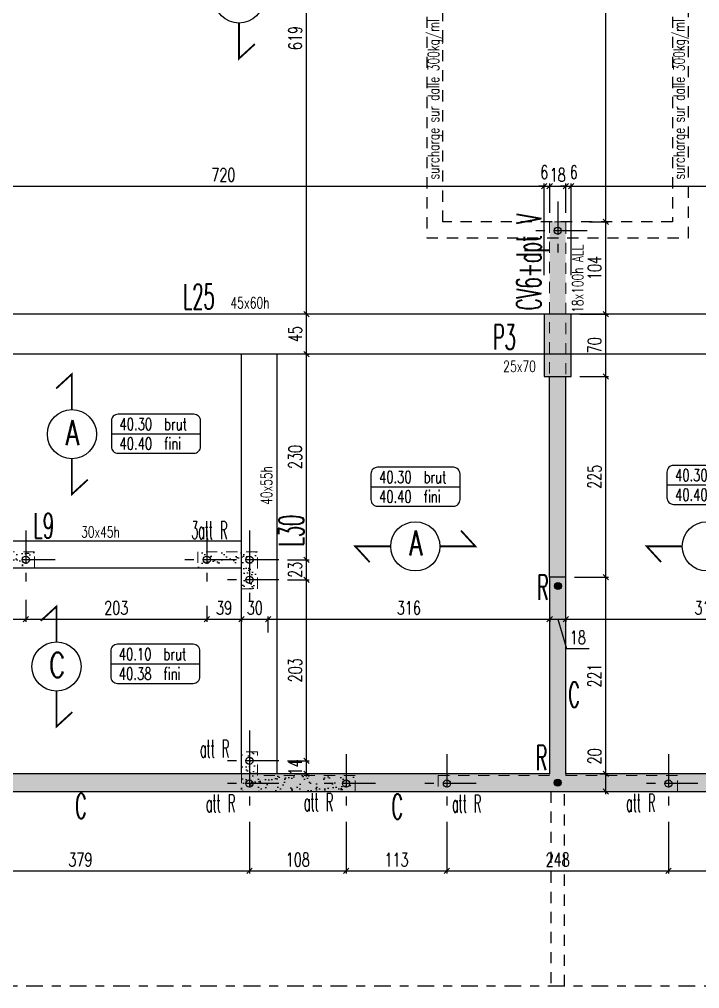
# Model space of a CAD drawing. Extents: x 308 to 437, y -199 to -146.
# Drawn here: x 383.48 to 391.11, y -184.3 to -173.43 of the extents above; entities that cross this region are included whole.
import ezdxf
from ezdxf.enums import TextEntityAlignment as Align

# ---------------------------------------------------------------- set-up
doc = ezdxf.new("R2010")
doc.units = 0
doc.header["$LTSCALE"] = 0.5
doc.header["$MEASUREMENT"] = 0
for name, pattern in [('AXES2', [1.125, 0.75, -0.125, 0.125, -0.125]), ('CACHE', [0.375, 0.25, -0.125]), ('DISCONTINU2', [0.375, 0.25, -0.125])]:
    doc.linetypes.add(name, pattern=pattern)
doc.layers.get('DEFPOINTS').update_dxf_attribs({"linetype": 'CONTINUOUS'})
for name, color, linetype in [('1_AJSA_vue2', 13, 'CONTINUOUS'), ('AXES', 6, 'AXES2'), ('COTATION', 7, 'CONTINUOUS'), ('HABILLAGE', 7, 'CONTINUOUS'), ('MURS', 3, 'CONTINUOUS'), ('PLANCHER', 7, 'CONTINUOUS'), ('POCHAGE', 254, 'CONTINUOUS'), ('POTEAUX', 1, 'CONTINUOUS'), ('POUTRES', 2, 'CONTINUOUS'), ('RAID', 1, 'CONTINUOUS'), ('RDC', 7, 'DISCONTINU2'), ('REPERAGE', 4, 'CONTINUOUS'), ('REPERE-CHAI', 4, 'CONTINUOUS'), ('REPERE-POT', 4, 'CONTINUOUS'), ('REPERE-POUT', 4, 'CONTINUOUS'), ('REPERE-RAID', 4, 'CONTINUOUS'), ('TPFI cloisonsSAAD', 4, 'CONTINUOUS')]:
    doc.layers.add(name, color=color, linetype=linetype)
doc.styles.add('ROMANS8', font='romans.shx', dxfattribs={"width": 0.7})
doc.styles.get("Standard").update_dxf_attribs({"font": 'txt.shx'})
doc.dimstyles.new('COT50 cm', dxfattribs={"dimtxt": 0.15, "dimasz": 0.06, "dimexe": 0.03, "dimexo": 0.1, "dimgap": 0.05, "dimtad": 1, "dimdec": 0, "dimlfac": 100, "dimzin": 0, "dimdsep": 46, "dimtxsty": 'ROMANS8', "dimblk1": 'OBLIQUE', "dimblk2": 'OBLIQUE', "dimsah": 1, "dimcen": 0.03, "dimdle": 0.03, "dimclrt": 1, "dimadec": 0, "dimazin": 0, "dimtfac": 1, "dimtdec": 0, "dimtmove": 0, "dimatfit": 3, "dimfxl": 0, "dimtolj": 1, "dimtzin": 0, "dimlwd": -1, "dimlwe": -1, "dimarcsym": 0})
pattern_1 = [(37.5, (-513.79323, 160.44126), (-0.004409535, 0.134877664), [0, -0.1064, 0, -0.119, 0, -0.11375]), (7.5, (-513.79323, 160.44126), (0.12388437, 0.197550225), [0, -0.0574, 0, -0.0959, 0, -0.03675]), (327.5, (-513.87933, 160.44126), (0.21798993, 0.000396134), [0, -0.035, 0, -0.126, 0, -0.1645]), (317.5, (-513.87933, 160.44126), (0.21042886, 0.06143729), [0, -0.0175, 0, -0.0826, 0, -0.0945])]

# ---------------------------------------------------------------- blocks, each defined once
blk = doc.blocks.new('139')
at = {"layer": 'HABILLAGE', "color": 7}
blk.add_line((-0.665, 0), (0.665, 0), dxfattribs=at)
at = {"layer": 'HABILLAGE'}
blk.add_lwpolyline([(-0.565, -0.291), (0.565, -0.291, 0.414214), (0.665, -0.191), (0.665, 0.191, 0.414214), (0.565, 0.291), (-0.565, 0.291, 0.414214), (-0.665, 0.191), (-0.665, -0.191, 0.414214)], format="xyb", close=True, dxfattribs=at)
at = {"layer": 'HABILLAGE', "color": 1, "width": 0.7}
for s, p in [('brut', (0.121, 0.054)), ('fini', (0.121, -0.237))]:
    blk.add_text(s, height=0.18, dxfattribs=at).set_placement(p)
for tag, p in [('NIVBRUT', (-0.543, 0.054)), ('NIVFINI', (-0.543, -0.237))]:
    blk.add_attdef(tag, p, '', height=0.18, dxfattribs=at)
blk = doc.blocks.new('_Oblique')
at = {"layer": 'COTATION', "color": 0, "lineweight": -2}
blk.add_line((-0.5, -0.5), (0.5, 0.5), dxfattribs=at)
blk = doc.blocks.new('*D1139')
at = {"layer": 'COTATION', "color": 0, "transparency": 16777216}
for p, q in [((386.492, -181.741), (386.732, -181.741)), ((386.702, -181.916), (386.702, -181.711)), ((386.567, -181.886), (386.732, -181.886))]:
    blk.add_line(p, q, dxfattribs=at)
at = {"layer": 'DEFPOINTS', "color": 0, "transparency": 16777216}
for p in [(386.392, -181.741), (386.702, -181.741), (386.467, -181.886)]:
    blk.add_point(p, dxfattribs=at)
at = {"layer": 'COTATION', "color": 0, "transparency": 16777216, "xscale": 0.06, "yscale": 0.06, "zscale": 0.06}
for p, rotation in [((386.702, -181.741), 90), ((386.702, -181.886), 270)]:
    blk.add_blockref('_Oblique', p, dxfattribs=dict(at, rotation=rotation))
at = {"layer": 'COTATION', "color": 1, "transparency": 16777216, "insert": (386.577, -181.814), "char_height": 0.15, "attachment_point": 5, "rotation": 90, "style": 'ROMANS8'}
blk.add_mtext('\\A1;14', dxfattribs=at)
blk = doc.blocks.new('*D1140')
at = {"layer": 'COTATION', "color": 0, "transparency": 16777216}
for p, q in [((386.492, -179.711), (386.732, -179.711)), ((386.702, -181.771), (386.702, -179.681)), ((386.492, -181.741), (386.732, -181.741))]:
    blk.add_line(p, q, dxfattribs=at)
at = {"layer": 'DEFPOINTS', "color": 0, "transparency": 16777216}
for p in [(386.392, -179.711), (386.702, -179.711), (386.392, -181.741)]:
    blk.add_point(p, dxfattribs=at)
at = {"layer": 'COTATION', "color": 0, "transparency": 16777216, "xscale": 0.06, "yscale": 0.06, "zscale": 0.06}
for p, rotation in [((386.702, -179.711), 90), ((386.702, -181.741), 270)]:
    blk.add_blockref('_Oblique', p, dxfattribs=dict(at, rotation=rotation))
at = {"layer": 'COTATION', "color": 1, "transparency": 16777216, "insert": (386.577, -180.726), "char_height": 0.15, "attachment_point": 5, "rotation": 90, "style": 'ROMANS8'}
blk.add_mtext('\\A1;203', dxfattribs=at)
blk = doc.blocks.new('*D1141')
at = {"layer": 'COTATION', "color": 0, "transparency": 16777216}
for p, q in [((386.702, -179.741), (386.702, -179.456)), ((386.492, -179.486), (386.732, -179.486)), ((386.492, -179.711), (386.732, -179.711))]:
    blk.add_line(p, q, dxfattribs=at)
at = {"layer": 'DEFPOINTS', "color": 0, "transparency": 16777216}
for p in [(386.392, -179.486), (386.702, -179.486), (386.392, -179.711)]:
    blk.add_point(p, dxfattribs=at)
at = {"layer": 'COTATION', "color": 0, "transparency": 16777216, "xscale": 0.06, "yscale": 0.06, "zscale": 0.06}
for p, rotation in [((386.702, -179.486), 90), ((386.702, -179.711), 270)]:
    blk.add_blockref('_Oblique', p, dxfattribs=dict(at, rotation=rotation))
at = {"layer": 'COTATION', "color": 1, "transparency": 16777216, "insert": (386.577, -179.599), "char_height": 0.15, "attachment_point": 5, "rotation": 90, "style": 'ROMANS8'}
blk.add_mtext('\\A1;23', dxfattribs=at)
blk = doc.blocks.new('*D1142')
at = {"layer": 'COTATION', "color": 0, "transparency": 16777216}
for p, q in [((386.702, -179.516), (386.702, -177.151)), ((386.702, -177.181), (386.732, -177.181)), ((386.492, -179.486), (386.732, -179.486))]:
    blk.add_line(p, q, dxfattribs=at)
at = {"layer": 'DEFPOINTS', "color": 0, "transparency": 16777216}
for p in [(386.67, -177.181), (386.702, -177.181), (386.392, -179.486)]:
    blk.add_point(p, dxfattribs=at)
at = {"layer": 'COTATION', "color": 0, "transparency": 16777216, "xscale": 0.06, "yscale": 0.06, "zscale": 0.06}
for p, rotation in [((386.702, -177.181), 90), ((386.702, -179.486), 270)]:
    blk.add_blockref('_Oblique', p, dxfattribs=dict(at, rotation=rotation))
at = {"layer": 'COTATION', "color": 1, "transparency": 16777216, "insert": (386.577, -178.334), "char_height": 0.15, "attachment_point": 5, "rotation": 90, "style": 'ROMANS8'}
blk.add_mtext('\\A1;230', dxfattribs=at)
blk = doc.blocks.new('*D1143')
at = {"layer": 'COTATION', "color": 0, "transparency": 16777216}
for p, q in [((387.107, -176.731), (386.672, -176.731)), ((386.702, -177.211), (386.702, -176.701)), ((386.702, -177.181), (386.732, -177.181))]:
    blk.add_line(p, q, dxfattribs=at)
at = {"layer": 'DEFPOINTS', "color": 0, "transparency": 16777216}
for p in [(386.702, -176.731), (387.207, -176.731), (386.67, -177.181)]:
    blk.add_point(p, dxfattribs=at)
at = {"layer": 'COTATION', "color": 0, "transparency": 16777216, "xscale": 0.06, "yscale": 0.06, "zscale": 0.06}
for p, rotation in [((386.702, -176.731), 90), ((386.702, -177.181), 270)]:
    blk.add_blockref('_Oblique', p, dxfattribs=dict(at, rotation=rotation))
at = {"layer": 'COTATION', "color": 1, "transparency": 16777216, "insert": (386.577, -176.956), "char_height": 0.15, "attachment_point": 5, "rotation": 90, "style": 'ROMANS8'}
blk.add_mtext('\\A1;45', dxfattribs=at)
blk = doc.blocks.new('*D1144')
at = {"layer": 'COTATION', "color": 0, "transparency": 16777216}
for p, q in [((386.896, -170.541), (386.672, -170.541)), ((386.702, -176.761), (386.702, -170.511)), ((387.107, -176.731), (386.672, -176.731))]:
    blk.add_line(p, q, dxfattribs=at)
at = {"layer": 'DEFPOINTS', "color": 0, "transparency": 16777216}
for p in [(386.702, -170.541), (386.996, -170.541), (387.207, -176.731)]:
    blk.add_point(p, dxfattribs=at)
at = {"layer": 'COTATION', "color": 0, "transparency": 16777216, "xscale": 0.06, "yscale": 0.06, "zscale": 0.06}
for p, rotation in [((386.702, -170.541), 90), ((386.702, -176.731), 270)]:
    blk.add_blockref('_Oblique', p, dxfattribs=dict(at, rotation=rotation))
at = {"layer": 'COTATION', "color": 1, "transparency": 16777216, "insert": (386.577, -173.636), "char_height": 0.15, "attachment_point": 5, "rotation": 90, "style": 'ROMANS8'}
blk.add_mtext('\\A1;619', dxfattribs=at)
blk = doc.blocks.new('*D1149')
at = {"layer": 'COTATION', "color": 0, "transparency": 16777216}
for p, q in [((390.059, -181.886), (390.059, -181.556)), ((389.997, -181.886), (390.089, -181.886)), ((390.059, -182.116), (390.059, -181.886)), ((389.997, -182.086), (390.089, -182.086))]:
    blk.add_line(p, q, dxfattribs=at)
at = {"layer": 'DEFPOINTS', "color": 0, "transparency": 16777216}
for p in [(389.897, -181.886), (390.059, -181.886), (389.897, -182.086)]:
    blk.add_point(p, dxfattribs=at)
at = {"layer": 'COTATION', "color": 0, "transparency": 16777216, "xscale": 0.06, "yscale": 0.06, "zscale": 0.06}
for p, rotation in [((390.059, -181.886), 90), ((390.059, -182.086), 270)]:
    blk.add_blockref('_Oblique', p, dxfattribs=dict(at, rotation=rotation))
at = {"layer": 'COTATION', "color": 1, "transparency": 16777216, "insert": (389.934, -181.691), "char_height": 0.15, "attachment_point": 5, "rotation": 90, "style": 'ROMANS8'}
blk.add_mtext('\\A1;20', dxfattribs=at)
blk = doc.blocks.new('*D1150')
at = {"layer": 'COTATION', "color": 0, "transparency": 16777216}
for p, q in [((390.059, -181.916), (390.059, -179.651)), ((389.71, -179.681), (390.089, -179.681)), ((389.997, -181.886), (390.089, -181.886))]:
    blk.add_line(p, q, dxfattribs=at)
at = {"layer": 'DEFPOINTS', "color": 0, "transparency": 16777216}
for p in [(389.61, -179.681), (390.059, -179.681), (389.897, -181.886)]:
    blk.add_point(p, dxfattribs=at)
at = {"layer": 'COTATION', "color": 0, "transparency": 16777216, "xscale": 0.06, "yscale": 0.06, "zscale": 0.06}
for p, rotation in [((390.059, -179.681), 90), ((390.059, -181.886), 270)]:
    blk.add_blockref('_Oblique', p, dxfattribs=dict(at, rotation=rotation))
at = {"layer": 'COTATION', "color": 1, "transparency": 16777216, "insert": (389.934, -180.784), "char_height": 0.15, "attachment_point": 5, "rotation": 90, "style": 'ROMANS8'}
blk.add_mtext('\\A1;221', dxfattribs=at)
blk = doc.blocks.new('*D1151')
at = {"layer": 'COTATION', "color": 0, "transparency": 16777216}
for p, q in [((389.77, -177.431), (390.089, -177.431)), ((390.059, -179.711), (390.059, -177.401)), ((389.71, -179.681), (390.089, -179.681))]:
    blk.add_line(p, q, dxfattribs=at)
at = {"layer": 'DEFPOINTS', "color": 0, "transparency": 16777216}
for p in [(389.67, -177.431), (390.059, -177.431), (389.61, -179.681)]:
    blk.add_point(p, dxfattribs=at)
at = {"layer": 'COTATION', "color": 0, "transparency": 16777216, "xscale": 0.06, "yscale": 0.06, "zscale": 0.06}
for p, rotation in [((390.059, -177.431), 90), ((390.059, -179.681), 270)]:
    blk.add_blockref('_Oblique', p, dxfattribs=dict(at, rotation=rotation))
at = {"layer": 'COTATION', "color": 1, "transparency": 16777216, "insert": (389.934, -178.556), "char_height": 0.15, "attachment_point": 5, "rotation": 90, "style": 'ROMANS8'}
blk.add_mtext('\\A1;225', dxfattribs=at)
blk = doc.blocks.new('*D1152')
at = {"layer": 'COTATION', "color": 0, "transparency": 16777216}
for p, q in [((389.77, -176.731), (390.089, -176.731)), ((390.059, -177.461), (390.059, -176.701)), ((389.77, -177.431), (390.089, -177.431))]:
    blk.add_line(p, q, dxfattribs=at)
at = {"layer": 'DEFPOINTS', "color": 0, "transparency": 16777216}
for p in [(389.67, -176.731), (390.059, -176.731), (389.67, -177.431)]:
    blk.add_point(p, dxfattribs=at)
at = {"layer": 'COTATION', "color": 0, "transparency": 16777216, "xscale": 0.06, "yscale": 0.06, "zscale": 0.06}
for p, rotation in [((390.059, -176.731), 90), ((390.059, -177.431), 270)]:
    blk.add_blockref('_Oblique', p, dxfattribs=dict(at, rotation=rotation))
at = {"layer": 'COTATION', "color": 1, "transparency": 16777216, "insert": (389.934, -177.081), "char_height": 0.15, "attachment_point": 5, "rotation": 90, "style": 'ROMANS8'}
blk.add_mtext('\\A1;70', dxfattribs=at)
blk = doc.blocks.new('*D1153')
at = {"layer": 'COTATION', "color": 0, "transparency": 16777216}
for p, q in [((389.877, -175.696), (390.089, -175.696)), ((390.059, -176.761), (390.059, -175.666)), ((389.77, -176.731), (390.089, -176.731))]:
    blk.add_line(p, q, dxfattribs=at)
at = {"layer": 'DEFPOINTS', "color": 0, "transparency": 16777216}
for p in [(389.777, -175.696), (390.059, -175.696), (389.67, -176.731)]:
    blk.add_point(p, dxfattribs=at)
at = {"layer": 'COTATION', "color": 0, "transparency": 16777216, "xscale": 0.06, "yscale": 0.06, "zscale": 0.06}
for p, rotation in [((390.059, -175.696), 90), ((390.059, -176.731), 270)]:
    blk.add_blockref('_Oblique', p, dxfattribs=dict(at, rotation=rotation))
at = {"layer": 'COTATION', "color": 1, "transparency": 16777216, "insert": (389.934, -176.214), "char_height": 0.15, "attachment_point": 5, "rotation": 90, "style": 'ROMANS8'}
blk.add_mtext('\\A1;104', dxfattribs=at)
blk = doc.blocks.new('*D1154')
at = {"layer": 'COTATION', "color": 0, "transparency": 16777216}
for p, q in [((390.322, -170.541), (390.029, -170.541)), ((390.059, -175.726), (390.059, -170.511)), ((389.877, -175.696), (390.089, -175.696))]:
    blk.add_line(p, q, dxfattribs=at)
at = {"layer": 'DEFPOINTS', "color": 0, "transparency": 16777216}
for p in [(390.059, -170.541), (390.422, -170.541), (389.777, -175.696)]:
    blk.add_point(p, dxfattribs=at)
at = {"layer": 'COTATION', "color": 0, "transparency": 16777216, "xscale": 0.06, "yscale": 0.06, "zscale": 0.06}
for p, rotation in [((390.059, -170.541), 90), ((390.059, -175.696), 270)]:
    blk.add_blockref('_Oblique', p, dxfattribs=dict(at, rotation=rotation))
at = {"layer": 'COTATION', "color": 1, "transparency": 16777216, "insert": (389.934, -173.119), "char_height": 0.15, "attachment_point": 5, "rotation": 90, "style": 'ROMANS8'}
blk.add_mtext('\\A1;515', dxfattribs=at)
blk = doc.blocks.new('*D1298')
at = {"layer": 'COTATION', "color": 0, "transparency": 16777216}
for p, q in [((382.173, -179.517), (382.173, -180.182)), ((383.555, -179.936), (383.555, -180.182)), ((382.143, -180.152), (383.585, -180.152))]:
    blk.add_line(p, q, dxfattribs=at)
at = {"layer": 'DEFPOINTS', "color": 0, "transparency": 16777216}
for p in [(382.173, -179.417), (383.555, -179.836), (383.555, -180.152)]:
    blk.add_point(p, dxfattribs=at)
at = {"layer": 'COTATION', "color": 0, "transparency": 16777216, "xscale": 0.06, "yscale": 0.06, "zscale": 0.06, "rotation": 180}
blk.add_blockref('_Oblique', (382.173, -180.152), dxfattribs=at)
at = {"layer": 'COTATION', "color": 0, "transparency": 16777216, "xscale": 0.06, "yscale": 0.06, "zscale": 0.06}
blk.add_blockref('_Oblique', (383.555, -180.152), dxfattribs=at)
at = {"layer": 'COTATION', "color": 1, "transparency": 16777216, "insert": (382.864, -180.027), "char_height": 0.15, "attachment_point": 5, "style": 'ROMANS8'}
blk.add_mtext('\\A1;138', dxfattribs=at)
blk = doc.blocks.new('*D1299')
at = {"layer": 'COTATION', "color": 0, "transparency": 16777216}
for p, q in [((383.555, -179.936), (383.555, -180.182)), ((385.585, -180.002), (385.585, -180.182)), ((383.525, -180.152), (385.615, -180.152))]:
    blk.add_line(p, q, dxfattribs=at)
at = {"layer": 'DEFPOINTS', "color": 0, "transparency": 16777216}
for p in [(383.555, -179.836), (385.585, -179.902), (385.585, -180.152)]:
    blk.add_point(p, dxfattribs=at)
at = {"layer": 'COTATION', "color": 0, "transparency": 16777216, "xscale": 0.06, "yscale": 0.06, "zscale": 0.06, "rotation": 180}
blk.add_blockref('_Oblique', (383.555, -180.152), dxfattribs=at)
at = {"layer": 'COTATION', "color": 0, "transparency": 16777216, "xscale": 0.06, "yscale": 0.06, "zscale": 0.06}
blk.add_blockref('_Oblique', (385.585, -180.152), dxfattribs=at)
at = {"layer": 'COTATION', "color": 1, "transparency": 16777216, "insert": (384.57, -180.027), "char_height": 0.15, "attachment_point": 5, "style": 'ROMANS8'}
blk.add_mtext('\\A1;203', dxfattribs=at)
blk = doc.blocks.new('*D1300')
at = {"layer": 'COTATION', "color": 0, "transparency": 16777216}
for p, q in [((385.585, -180.002), (385.585, -180.182)), ((385.555, -180.152), (386.003, -180.152)), ((385.973, -180.152), (385.973, -180.182))]:
    blk.add_line(p, q, dxfattribs=at)
at = {"layer": 'DEFPOINTS', "color": 0, "transparency": 16777216}
for p in [(385.585, -179.902), (385.973, -180.053), (385.973, -180.152)]:
    blk.add_point(p, dxfattribs=at)
at = {"layer": 'COTATION', "color": 0, "transparency": 16777216, "xscale": 0.06, "yscale": 0.06, "zscale": 0.06, "rotation": 180}
blk.add_blockref('_Oblique', (385.585, -180.152), dxfattribs=at)
at = {"layer": 'COTATION', "color": 0, "transparency": 16777216, "xscale": 0.06, "yscale": 0.06, "zscale": 0.06}
blk.add_blockref('_Oblique', (385.973, -180.152), dxfattribs=at)
at = {"layer": 'COTATION', "color": 1, "transparency": 16777216, "insert": (385.779, -180.027), "char_height": 0.15, "attachment_point": 5, "style": 'ROMANS8'}
blk.add_mtext('\\A1;39', dxfattribs=at)
blk = doc.blocks.new('*D1301')
at = {"layer": 'COTATION', "color": 0, "transparency": 16777216}
for p, q in [((385.943, -180.152), (386.303, -180.152)), ((385.973, -180.152), (385.973, -180.182)), ((386.273, -180.303), (386.273, -180.122))]:
    blk.add_line(p, q, dxfattribs=at)
at = {"layer": 'DEFPOINTS', "color": 0, "transparency": 16777216}
for p in [(385.973, -180.053), (386.273, -180.152), (386.273, -180.403)]:
    blk.add_point(p, dxfattribs=at)
at = {"layer": 'COTATION', "color": 0, "transparency": 16777216, "xscale": 0.06, "yscale": 0.06, "zscale": 0.06, "rotation": 180}
blk.add_blockref('_Oblique', (385.973, -180.152), dxfattribs=at)
at = {"layer": 'COTATION', "color": 0, "transparency": 16777216, "xscale": 0.06, "yscale": 0.06, "zscale": 0.06}
blk.add_blockref('_Oblique', (386.273, -180.152), dxfattribs=at)
at = {"layer": 'COTATION', "color": 1, "transparency": 16777216, "insert": (386.123, -180.027), "char_height": 0.15, "attachment_point": 5, "style": 'ROMANS8'}
blk.add_mtext('\\A1;30', dxfattribs=at)
blk = doc.blocks.new('*D1302')
at = {"layer": 'COTATION', "color": 0, "transparency": 16777216}
for p, q in [((386.243, -180.152), (389.46, -180.152)), ((386.273, -180.303), (386.273, -180.122)), ((389.43, -180.152), (389.43, -180.182))]:
    blk.add_line(p, q, dxfattribs=at)
at = {"layer": 'DEFPOINTS', "color": 0, "transparency": 16777216}
for p in [(389.43, -180.065), (389.43, -180.152), (386.273, -180.403)]:
    blk.add_point(p, dxfattribs=at)
at = {"layer": 'COTATION', "color": 0, "transparency": 16777216, "xscale": 0.06, "yscale": 0.06, "zscale": 0.06, "rotation": 180}
blk.add_blockref('_Oblique', (386.273, -180.152), dxfattribs=at)
at = {"layer": 'COTATION', "color": 0, "transparency": 16777216, "xscale": 0.06, "yscale": 0.06, "zscale": 0.06}
blk.add_blockref('_Oblique', (389.43, -180.152), dxfattribs=at)
at = {"layer": 'COTATION', "color": 1, "transparency": 16777216, "insert": (387.851, -180.027), "char_height": 0.15, "attachment_point": 5, "style": 'ROMANS8'}
blk.add_mtext('\\A1;316', dxfattribs=at)
blk = doc.blocks.new('*D1303')
at = {"layer": 'COTATION', "color": 0, "transparency": 16777216}
for p, q in [((389.4, -180.152), (389.64, -180.152)), ((389.43, -180.152), (389.43, -180.182)), ((389.52, -180.152), (389.619, -180.482)), ((389.61, -180.152), (389.61, -180.182)), ((389.619, -180.482), (389.874, -180.482))]:
    blk.add_line(p, q, dxfattribs=at)
at = {"layer": 'DEFPOINTS', "color": 0, "transparency": 16777216}
for p in [(389.43, -180.065), (389.61, -180.065), (389.61, -180.152)]:
    blk.add_point(p, dxfattribs=at)
at = {"layer": 'COTATION', "color": 0, "transparency": 16777216, "xscale": 0.06, "yscale": 0.06, "zscale": 0.06, "rotation": 180}
blk.add_blockref('_Oblique', (389.43, -180.152), dxfattribs=at)
at = {"layer": 'COTATION', "color": 0, "transparency": 16777216, "xscale": 0.06, "yscale": 0.06, "zscale": 0.06}
blk.add_blockref('_Oblique', (389.61, -180.152), dxfattribs=at)
at = {"layer": 'COTATION', "color": 1, "transparency": 16777216, "insert": (389.746, -180.357), "char_height": 0.15, "attachment_point": 5, "style": 'ROMANS8'}
blk.add_mtext('\\A1;18', dxfattribs=at)
blk = doc.blocks.new('*D1304')
at = {"layer": 'COTATION', "color": 0, "transparency": 16777216}
for p, q in [((389.58, -180.152), (392.796, -180.152)), ((389.61, -180.152), (389.61, -180.182)), ((392.766, -180.152), (392.766, -180.182))]:
    blk.add_line(p, q, dxfattribs=at)
at = {"layer": 'DEFPOINTS', "color": 0, "transparency": 16777216}
for p in [(389.61, -180.065), (392.766, -180.065), (392.766, -180.152)]:
    blk.add_point(p, dxfattribs=at)
at = {"layer": 'COTATION', "color": 0, "transparency": 16777216, "xscale": 0.06, "yscale": 0.06, "zscale": 0.06, "rotation": 180}
blk.add_blockref('_Oblique', (389.61, -180.152), dxfattribs=at)
at = {"layer": 'COTATION', "color": 0, "transparency": 16777216, "xscale": 0.06, "yscale": 0.06, "zscale": 0.06}
blk.add_blockref('_Oblique', (392.766, -180.152), dxfattribs=at)
at = {"layer": 'COTATION', "color": 1, "transparency": 16777216, "insert": (391.188, -180.027), "char_height": 0.15, "attachment_point": 5, "style": 'ROMANS8'}
blk.add_mtext('\\A1;316', dxfattribs=at)
blk = doc.blocks.new('*D1309')
at = {"layer": 'COTATION', "color": 0, "transparency": 16777216}
for p, q in [((382.143, -175.296), (389.4, -175.296)), ((382.173, -175.296), (382.173, -175.266)), ((389.37, -176.296), (389.37, -175.266))]:
    blk.add_line(p, q, dxfattribs=at)
at = {"layer": 'DEFPOINTS', "color": 0, "transparency": 16777216}
for p in [(389.37, -175.296), (382.173, -175.39), (389.37, -176.731)]:
    blk.add_point(p, dxfattribs=at)
at = {"layer": 'COTATION', "color": 0, "transparency": 16777216, "xscale": 0.06, "yscale": 0.06, "zscale": 0.06, "rotation": 180}
blk.add_blockref('_Oblique', (382.173, -175.296), dxfattribs=at)
at = {"layer": 'COTATION', "color": 0, "transparency": 16777216, "xscale": 0.06, "yscale": 0.06, "zscale": 0.06}
blk.add_blockref('_Oblique', (389.37, -175.296), dxfattribs=at)
at = {"layer": 'COTATION', "color": 1, "transparency": 16777216, "insert": (385.771, -175.171), "char_height": 0.15, "attachment_point": 5, "style": 'ROMANS8'}
blk.add_mtext('\\A1;720', dxfattribs=at)
blk = doc.blocks.new('*D1310')
at = {"layer": 'COTATION', "color": 0, "transparency": 16777216}
for p, q in [((389.37, -175.296), (389.31, -175.296)), ((389.37, -176.296), (389.37, -175.266)), ((389.37, -175.296), (389.43, -175.296)), ((389.43, -175.596), (389.43, -175.266)), ((389.43, -175.296), (389.49, -175.296))]:
    blk.add_line(p, q, dxfattribs=at)
at = {"layer": 'DEFPOINTS', "color": 0, "transparency": 16777216}
for p in [(389.43, -175.296), (389.43, -175.696), (389.37, -176.731)]:
    blk.add_point(p, dxfattribs=at)
at = {"layer": 'COTATION', "color": 0, "transparency": 16777216, "xscale": 0.06, "yscale": 0.06, "zscale": 0.06}
blk.add_blockref('_Oblique', (389.37, -175.296), dxfattribs=at)
at = {"layer": 'COTATION', "color": 0, "transparency": 16777216, "xscale": 0.06, "yscale": 0.06, "zscale": 0.06, "rotation": 180}
blk.add_blockref('_Oblique', (389.43, -175.296), dxfattribs=at)
at = {"layer": 'COTATION', "color": 1, "transparency": 16777216, "insert": (389.37, -175.141), "char_height": 0.15, "attachment_point": 5, "style": 'ROMANS8'}
blk.add_mtext('\\A1;6', dxfattribs=at)
blk = doc.blocks.new('*D1311')
at = {"layer": 'COTATION', "color": 0, "transparency": 16777216}
for p, q in [((389.4, -175.296), (389.64, -175.296)), ((389.43, -175.596), (389.43, -175.266)), ((389.61, -175.596), (389.61, -175.266))]:
    blk.add_line(p, q, dxfattribs=at)
at = {"layer": 'DEFPOINTS', "color": 0, "transparency": 16777216}
for p in [(389.61, -175.296), (389.43, -175.696), (389.61, -175.696)]:
    blk.add_point(p, dxfattribs=at)
at = {"layer": 'COTATION', "color": 0, "transparency": 16777216, "xscale": 0.06, "yscale": 0.06, "zscale": 0.06, "rotation": 180}
blk.add_blockref('_Oblique', (389.43, -175.296), dxfattribs=at)
at = {"layer": 'COTATION', "color": 0, "transparency": 16777216, "xscale": 0.06, "yscale": 0.06, "zscale": 0.06}
blk.add_blockref('_Oblique', (389.61, -175.296), dxfattribs=at)
at = {"layer": 'COTATION', "color": 1, "transparency": 16777216, "insert": (389.52, -175.171), "char_height": 0.15, "attachment_point": 5, "style": 'ROMANS8'}
blk.add_mtext('\\A1;18', dxfattribs=at)
blk = doc.blocks.new('*D1312')
at = {"layer": 'COTATION', "color": 0, "transparency": 16777216}
for p, q in [((389.61, -175.296), (389.55, -175.296)), ((389.61, -175.596), (389.61, -175.266)), ((389.61, -175.296), (389.67, -175.296)), ((389.67, -176.296), (389.67, -175.266)), ((389.67, -175.296), (389.73, -175.296))]:
    blk.add_line(p, q, dxfattribs=at)
at = {"layer": 'DEFPOINTS', "color": 0, "transparency": 16777216}
for p in [(389.67, -175.296), (389.61, -175.696), (389.67, -176.731)]:
    blk.add_point(p, dxfattribs=at)
at = {"layer": 'COTATION', "color": 0, "transparency": 16777216, "xscale": 0.06, "yscale": 0.06, "zscale": 0.06}
blk.add_blockref('_Oblique', (389.61, -175.296), dxfattribs=at)
at = {"layer": 'COTATION', "color": 0, "transparency": 16777216, "xscale": 0.06, "yscale": 0.06, "zscale": 0.06, "rotation": 180}
blk.add_blockref('_Oblique', (389.67, -175.296), dxfattribs=at)
at = {"layer": 'COTATION', "color": 1, "transparency": 16777216, "insert": (389.7, -175.141), "char_height": 0.15, "attachment_point": 5, "style": 'ROMANS8'}
blk.add_mtext('\\A1;6', dxfattribs=at)
blk = doc.blocks.new('*D1313')
at = {"layer": 'COTATION', "color": 0, "transparency": 16777216}
for p, q in [((389.64, -175.296), (396.92, -175.296)), ((389.67, -176.296), (389.67, -175.266)), ((396.89, -176.296), (396.89, -175.266))]:
    blk.add_line(p, q, dxfattribs=at)
at = {"layer": 'DEFPOINTS', "color": 0, "transparency": 16777216}
for p in [(396.89, -175.296), (389.67, -176.731), (396.89, -176.731)]:
    blk.add_point(p, dxfattribs=at)
at = {"layer": 'COTATION', "color": 0, "transparency": 16777216, "xscale": 0.06, "yscale": 0.06, "zscale": 0.06, "rotation": 180}
blk.add_blockref('_Oblique', (389.67, -175.296), dxfattribs=at)
at = {"layer": 'COTATION', "color": 0, "transparency": 16777216, "xscale": 0.06, "yscale": 0.06, "zscale": 0.06}
blk.add_blockref('_Oblique', (396.89, -175.296), dxfattribs=at)
at = {"layer": 'COTATION', "color": 1, "transparency": 16777216, "insert": (393.28, -175.171), "char_height": 0.15, "attachment_point": 5, "style": 'ROMANS8'}
blk.add_mtext('\\A1;722', dxfattribs=at)
blk = doc.blocks.new('*D1441')
at = {"layer": 'COTATION', "color": 0, "transparency": 16777216}
for p, q in [((382.273, -182.186), (382.273, -183.005)), ((386.063, -182.425), (386.063, -183.005)), ((382.243, -182.975), (386.093, -182.975))]:
    blk.add_line(p, q, dxfattribs=at)
at = {"layer": 'DEFPOINTS', "color": 0, "transparency": 16777216}
for p in [(382.273, -182.086), (386.063, -182.325), (386.063, -182.975)]:
    blk.add_point(p, dxfattribs=at)
at = {"layer": 'COTATION', "color": 0, "transparency": 16777216, "xscale": 0.06, "yscale": 0.06, "zscale": 0.06, "rotation": 180}
blk.add_blockref('_Oblique', (382.273, -182.975), dxfattribs=at)
at = {"layer": 'COTATION', "color": 0, "transparency": 16777216, "xscale": 0.06, "yscale": 0.06, "zscale": 0.06}
blk.add_blockref('_Oblique', (386.063, -182.975), dxfattribs=at)
at = {"layer": 'COTATION', "color": 1, "transparency": 16777216, "insert": (384.168, -182.85), "char_height": 0.15, "attachment_point": 5, "style": 'ROMANS8'}
blk.add_mtext('\\A1;379', dxfattribs=at)
blk = doc.blocks.new('*D1442')
at = {"layer": 'COTATION', "color": 0, "transparency": 16777216}
for p, q in [((386.063, -182.425), (386.063, -183.005)), ((387.148, -182.425), (387.148, -183.005)), ((386.033, -182.975), (387.178, -182.975))]:
    blk.add_line(p, q, dxfattribs=at)
at = {"layer": 'DEFPOINTS', "color": 0, "transparency": 16777216}
for p in [(386.063, -182.325), (387.148, -182.325), (387.148, -182.975)]:
    blk.add_point(p, dxfattribs=at)
at = {"layer": 'COTATION', "color": 0, "transparency": 16777216, "xscale": 0.06, "yscale": 0.06, "zscale": 0.06, "rotation": 180}
blk.add_blockref('_Oblique', (386.063, -182.975), dxfattribs=at)
at = {"layer": 'COTATION', "color": 0, "transparency": 16777216, "xscale": 0.06, "yscale": 0.06, "zscale": 0.06}
blk.add_blockref('_Oblique', (387.148, -182.975), dxfattribs=at)
at = {"layer": 'COTATION', "color": 1, "transparency": 16777216, "insert": (386.605, -182.85), "char_height": 0.15, "attachment_point": 5, "style": 'ROMANS8'}
blk.add_mtext('\\A1;108', dxfattribs=at)
blk = doc.blocks.new('*D1443')
at = {"layer": 'COTATION', "color": 0, "transparency": 16777216}
for p, q in [((387.148, -182.425), (387.148, -183.005)), ((388.278, -182.425), (388.278, -183.005)), ((387.118, -182.975), (388.308, -182.975))]:
    blk.add_line(p, q, dxfattribs=at)
at = {"layer": 'DEFPOINTS', "color": 0, "transparency": 16777216}
for p in [(387.148, -182.325), (388.278, -182.325), (388.278, -182.975)]:
    blk.add_point(p, dxfattribs=at)
at = {"layer": 'COTATION', "color": 0, "transparency": 16777216, "xscale": 0.06, "yscale": 0.06, "zscale": 0.06, "rotation": 180}
blk.add_blockref('_Oblique', (387.148, -182.975), dxfattribs=at)
at = {"layer": 'COTATION', "color": 0, "transparency": 16777216, "xscale": 0.06, "yscale": 0.06, "zscale": 0.06}
blk.add_blockref('_Oblique', (388.278, -182.975), dxfattribs=at)
at = {"layer": 'COTATION', "color": 1, "transparency": 16777216, "insert": (387.713, -182.85), "char_height": 0.15, "attachment_point": 5, "style": 'ROMANS8'}
blk.add_mtext('\\A1;113', dxfattribs=at)
blk = doc.blocks.new('*D1444')
at = {"layer": 'COTATION', "color": 0, "transparency": 16777216}
for p, q in [((388.278, -182.425), (388.278, -183.005)), ((390.762, -182.425), (390.762, -183.005)), ((388.248, -182.975), (390.792, -182.975))]:
    blk.add_line(p, q, dxfattribs=at)
at = {"layer": 'DEFPOINTS', "color": 0, "transparency": 16777216}
for p in [(388.278, -182.325), (390.762, -182.325), (390.762, -182.975)]:
    blk.add_point(p, dxfattribs=at)
at = {"layer": 'COTATION', "color": 0, "transparency": 16777216, "xscale": 0.06, "yscale": 0.06, "zscale": 0.06, "rotation": 180}
blk.add_blockref('_Oblique', (388.278, -182.975), dxfattribs=at)
at = {"layer": 'COTATION', "color": 0, "transparency": 16777216, "xscale": 0.06, "yscale": 0.06, "zscale": 0.06}
blk.add_blockref('_Oblique', (390.762, -182.975), dxfattribs=at)
at = {"layer": 'COTATION', "color": 1, "transparency": 16777216, "insert": (389.52, -182.85), "char_height": 0.15, "attachment_point": 5, "style": 'ROMANS8'}
blk.add_mtext('\\A1;248', dxfattribs=at)
blk = doc.blocks.new('*D1445')
at = {"layer": 'COTATION', "color": 0, "transparency": 16777216}
for p, q in [((390.762, -182.425), (390.762, -183.005)), ((391.891, -182.425), (391.891, -183.005)), ((390.732, -182.975), (391.921, -182.975))]:
    blk.add_line(p, q, dxfattribs=at)
at = {"layer": 'DEFPOINTS', "color": 0, "transparency": 16777216}
for p in [(390.762, -182.325), (391.891, -182.325), (391.891, -182.975)]:
    blk.add_point(p, dxfattribs=at)
at = {"layer": 'COTATION', "color": 0, "transparency": 16777216, "xscale": 0.06, "yscale": 0.06, "zscale": 0.06, "rotation": 180}
blk.add_blockref('_Oblique', (390.762, -182.975), dxfattribs=at)
at = {"layer": 'COTATION', "color": 0, "transparency": 16777216, "xscale": 0.06, "yscale": 0.06, "zscale": 0.06}
blk.add_blockref('_Oblique', (391.891, -182.975), dxfattribs=at)
at = {"layer": 'COTATION', "color": 1, "transparency": 16777216, "insert": (391.327, -182.85), "char_height": 0.15, "attachment_point": 5, "style": 'ROMANS8'}
blk.add_mtext('\\A1;113', dxfattribs=at)
blk = doc.blocks.new('A$C6B096A38')
at = {"layer": 'POCHAGE'}
h = blk.add_hatch(dxfattribs=at)
h.set_pattern_fill('AR-SAND', color=0, scale=0.07)
h.set_pattern_definition(pattern_1)
h.paths.add_polyline_path([(44.766, -21.465), (43.514, -21.465), (43.514, -15.255), (43.334, -15.255), (43.334, -21.465), (42.082, -21.465), (42.082, -21.645), (44.766, -21.645)])
h = blk.add_hatch(dxfattribs=at)
h.set_pattern_fill('AR-SAND', color=0, scale=0.07)
h.set_pattern_definition(pattern_1)
h.paths.add_polyline_path([(37.559, -18.955), (36.057, -18.955), (36.057, -17.795), (35.877, -17.795), (35.877, -19.135), (37.559, -19.135)])
h = blk.add_hatch(dxfattribs=at)
h.set_pattern_fill('AR-SAND', color=0, scale=0.07)
h.set_pattern_definition(pattern_1)
h.paths.add_polyline_path([(40.057, -18.955), (39.389, -18.955), (39.389, -19.135), (39.877, -19.135), (39.877, -19.37), (40.057, -19.37)])
h = blk.add_hatch(dxfattribs=at)
h.set_pattern_fill('AR-SAND', color=0, scale=0.07)
h.set_pattern_definition(pattern_1)
h.paths.add_polyline_path([(41.152, -21.465), (40.057, -21.465), (40.057, -21.2), (39.877, -21.2), (39.877, -21.645), (41.152, -21.645)])
at = {"layer": 'AXES', "color": 1}
for p, q in [((43.424, -15.026), (43.424, -15.684)), ((43.753, -15.355), (43.095, -15.355)), ((37.459, -18.716), (37.459, -19.374)), ((39.489, -18.716), (39.489, -19.374)), ((39.967, -18.716), (39.967, -19.374)), ((39.967, -18.941), (39.967, -19.599)), ((37.788, -19.045), (37.13, -19.045)), ((39.818, -19.045), (39.16, -19.045)), ((40.296, -19.045), (39.638, -19.045)), ((40.296, -19.27), (39.638, -19.27)), ((39.967, -20.961), (39.967, -21.619)), ((40.296, -21.3), (39.638, -21.3)), ((39.967, -21.226), (39.967, -21.884)), ((41.052, -21.226), (41.052, -21.884)), ((42.182, -21.226), (42.182, -21.884)), ((44.666, -21.226), (44.666, -21.884)), ((40.296, -21.555), (39.638, -21.555)), ((41.381, -21.555), (40.723, -21.555)), ((42.511, -21.555), (41.853, -21.555)), ((44.995, -21.555), (44.337, -21.555))]:
    blk.add_line(p, q, dxfattribs=at)
at = {"layer": 'RAID'}
for centre in [(43.424, -15.355), (37.459, -19.045), (39.489, -19.045), (39.967, -19.045), (39.967, -19.27), (39.967, -21.3), (39.967, -21.555), (41.052, -21.555), (42.182, -21.555), (44.666, -21.555)]:
    blk.add_circle(centre, 0.04, dxfattribs=at)
at = {"layer": 'RDC', "linetype": 'CACHE', "lineweight": 15}
for points in [[(43.334, -15.255), (43.334, -21.465), (42.082, -21.465), (42.082, -21.645), (44.766, -21.645), (44.766, -21.465), (43.514, -21.465), (43.514, -15.255)], [(36.057, -18.955), (36.057, -17.795), (35.877, -17.795), (35.877, -19.135), (37.559, -19.135), (37.559, -18.955)], [(40.057, -18.955), (39.389, -18.955), (39.389, -19.135), (39.877, -19.135), (39.877, -19.37), (40.057, -19.37)], [(41.152, -21.645), (41.152, -21.465), (40.057, -21.465), (40.057, -21.2), (39.877, -21.2), (39.877, -21.645)]]:
    blk.add_lwpolyline(points, close=True, dxfattribs=at)

msp = doc.modelspace()

# ---------------------------------------------------------------- hatches: boundary and pattern name
at = {"layer": 'POCHAGE'}
h = msp.add_hatch(color=256, dxfattribs=at)
h.dxf.hatch_style = 1
h.paths.add_polyline_path([(396.7699, -181.8863), (389.6099, -181.8863), (389.6099, -179.6809), (389.4299, -179.6809), (389.4299, -181.8863), (382.2699, -181.8863), (382.2699, -182.0863), (396.7699, -182.0858)])
h.paths.add_polyline_path([(389.5597, -181.9863, -1), (389.4797, -181.9863, -1)], flags=16)
h.paths.add_polyline_path([(389.4829, -179.7809, -1), (389.5629, -179.7809, -1)], flags=16)
at = {"layer": 'POTEAUX'}
h = msp.add_hatch(color=256, dxfattribs=at)
h.dxf.hatch_style = 1
h.paths.add_polyline_path([(389.6697, -176.7314), (389.3697, -176.7314), (389.3697, -177.4314), (389.6697, -177.4314)])
at = {"layer": 'RAID'}
for points in [[(389.4829, -179.7809, 1), (389.5629, -179.7809, 1)], [(389.4797, -181.9863, -1), (389.5597, -181.9863, -1)]]:
    msp.add_hatch(color=256, dxfattribs=at).paths.add_polyline_path(points)

# ---------------------------------------------------------------- linework, layer by layer
at = {"layer": '1_AJSA_vue2', "linetype": 'CACHE'}
for points in [[(389.4447, -182.0862), (389.4447, -184.2668)], [(389.5947, -184.2668), (389.5947, -182.0862)]]:
    msp.add_lwpolyline(points, dxfattribs=at)
at = {"layer": 'AXES', "color": 6, "ltscale": 0.5}
msp.add_lwpolyline([(322.6192, -181.3169), (349.967, -181.3169), (349.967, -183.2637), (379.6608, -183.2637), (379.6608, -184.2668), (395.072, -184.2668), (395.072, -189.3563)], dxfattribs=at)
at = {"layer": 'MURS'}
for points in [[(403.7666, -176.8795), (403.7661, -181.8809), (397.0699, -181.8809), (397.0699, -176.8809), (396.8899, -176.8809), (396.8899, -181.8863), (389.6099, -181.8863), (389.6099, -179.6809), (389.4299, -179.6809), (389.4299, -181.8863), (382.1728, -181.8863), (382.173, -174.6561), (381.973, -174.6561), (381.973, -179.6804), (376.2945, -179.6804)], [(376.2945, -179.8763), (381.9696, -179.8763), (381.9699, -182.0863), (403.9699, -182.0856), (403.9697, -176.8795)]]:
    msp.add_lwpolyline(points, dxfattribs=at)
at = {"layer": 'PLANCHER', "color": 1, "const_width": 0.02}
for points in [[(385.9462, -173.4682), (385.9462, -173.8663), (386.1234, -173.704)], [(384.073, -177.8018), (384.073, -177.4038), (383.8958, -177.566)], [(384.073, -178.3532), (384.073, -178.7512), (384.2502, -178.589)], [(388.1989, -179.3364), (388.597, -179.3364), (388.4347, -179.1592)], [(387.6476, -179.3364), (387.2495, -179.3364), (387.4118, -179.5136)], [(390.916, -179.3364), (390.5179, -179.3364), (390.6802, -179.5136)], [(383.9006, -180.4078), (383.9006, -180.0097), (383.7234, -180.172)], [(383.9006, -180.9591), (383.9006, -181.3572), (384.0778, -181.1949)]]:
    msp.add_lwpolyline(points, dxfattribs=at)
at = {"layer": 'PLANCHER', "color": 1}
for centre in [(385.9462, -173.1925), (384.073, -178.0775), (387.9232, -179.3364), (391.1917, -179.3364), (383.9006, -180.6834)]:
    msp.add_circle(centre, 0.2757, dxfattribs=at)
at = {"layer": 'POTEAUX'}
msp.add_lwpolyline([(389.6697, -176.7314), (389.3697, -176.7314), (389.3697, -177.4314), (389.6697, -177.4314)], close=True, dxfattribs=at)
at = {"layer": 'POUTRES'}
for p, q in [((396.8897, -176.7317), (382.173, -176.7311)), ((396.8897, -177.1817), (382.1729, -177.1811)), ((385.973, -181.8863), (385.973, -177.1813)), ((386.373, -181.8863), (386.373, -177.1813)), ((389.4299, -179.6809), (389.4299, -177.4314)), ((389.6099, -179.6809), (389.6099, -177.4314)), ((382.173, -179.2763), (385.973, -179.2763)), ((382.173, -179.5763), (385.973, -179.5763))]:
    msp.add_line(p, q, dxfattribs=at)
at = {"layer": 'RAID'}
for centre in [(389.5229, -179.7809), (389.5197, -181.9863)]:
    msp.add_circle(centre, 0.04, dxfattribs=at)
at = {"layer": 'TPFI cloisonsSAAD', "linetype": 'CACHE'}
msp.add_lwpolyline([(382.173, -169.3963), (385.759, -169.3963), (385.759, -171.5963), (388.0525, -171.5963), (388.0525, -175.8763), (390.9866, -175.8763), (390.9866, -171.5963), (396.8897, -171.5963), (396.8897, -171.4163), (390.2768, -171.4163), (390.2768, -171.5963), (390.8065, -171.5963), (390.8065, -175.6963), (388.2328, -175.6963), (388.2328, -171.5963), (388.763, -171.5963), (388.763, -171.4163), (388.2328, -171.4163), (388.2328, -170.1026), (388.0525, -170.1026), (388.0525, -171.4163), (385.939, -171.4163), (385.939, -169.2163), (382.1728, -169.2163)], dxfattribs=at)

# ---------------------------------------------------------------- block references
at = {"layer": 'HABILLAGE', "color": 1, "xscale": 0.7521624, "yscale": 0.7521624, "zscale": 0.7521624}
for p, values in [((385.015, -178.0738), {'NIVBRUT': '40.30', 'NIVFINI': '40.40'}), ((387.9252, -178.6679), {'NIVBRUT': '40.30', 'NIVFINI': '40.40'}), ((391.2444, -178.6468), {'NIVBRUT': '40.30', 'NIVFINI': '40.40'}), ((385.0078, -180.6539), {'NIVBRUT': '40.10', 'NIVFINI': '40.38'})]:
    msp.add_blockref('139', p, dxfattribs=at).add_auto_attribs(values)
at = {"layer": 'RDC'}
msp.add_blockref('A$C6B096A38', (346.0959, -160.4413), dxfattribs=at)

# ---------------------------------------------------------------- texts
at = {"layer": 'PLANCHER', "color": 1, "width": 0.7}
for s, p in [('A', (384.0794, -178.061)), ('A', (387.931, -179.2977)), ('C', (383.907, -180.6669))]:
    msp.add_text(s, height=0.28, dxfattribs=at).set_placement(p, align=Align.MIDDLE)
at = {"layer": 'REPERAGE', "color": 1, "style": 'ROMANS8', "width": 0.7}
for s, p in [('surcharge sur dalle 300kg/ml', (388.1903, -175.224)), ('surcharge sur dalle 300kg/ml', (390.9436, -175.224)), (' 18x100h ALL', (389.8069, -176.7779)), (' 40x55h', (386.3172, -178.9308))]:
    msp.add_text(s, height=0.125, rotation=90, dxfattribs=at).set_placement(p)
for s, p in [(' 45x60h', (385.7922, -176.6678)), (' 30x45h', (384.116, -179.237))]:
    msp.add_text(s, height=0.125, dxfattribs=at).set_placement(p)
at = {"layer": 'REPERE-CHAI', "color": 4, "width": 0.519}
for p in [(389.6384, -181.1399), (384.1074, -182.3888), (387.6555, -182.3952)]:
    msp.add_text('C', height=0.28, dxfattribs=at).set_placement(p)
at = {"layer": 'REPERE-POT', "color": 4, "width": 0.519}
msp.add_text('P3', height=0.28, dxfattribs=at).set_placement((388.7942, -177.1301))
at = {"layer": 'REPERE-POT', "color": 1, "style": 'ROMANS8', "width": 0.7}
msp.add_text('25x70', height=0.125, dxfattribs=at).set_placement((388.9101, -177.3797))
at = {"layer": 'REPERE-POUT', "width": 0.519}
for s, p in [('CV6+dpt V', (389.3362, -176.6871)), ('L30', (386.6738, -179.3375))]:
    msp.add_text(s, height=0.28, rotation=90, dxfattribs=at).set_placement(p)
for s, p in [('L25', (385.3175, -176.6753)), ('L9', (383.6413, -179.2445))]:
    msp.add_text(s, height=0.28, dxfattribs=at).set_placement(p)
at = {"layer": 'REPERE-RAID', "color": 4}
for s, height, width, p in [('3att R', 0.2, 0.45, (385.4118, -179.2544)), ('R', 0.28, 0.519, (389.2863, -179.9355)), ('att R', 0.2, 0.45, (385.5086, -181.7054)), ('R', 0.28, 0.519, (389.2712, -181.8475)), ('att R', 0.2, 0.45, (385.5756, -182.3186)), ('att R', 0.2, 0.45, (386.6743, -182.3046)), ('att R', 0.2, 0.45, (388.3347, -182.3213)), ('att R', 0.2, 0.45, (390.2872, -182.3122))]:
    msp.add_text(s, height=height, dxfattribs=dict(at, width=width)).set_placement(p)

# ---------------------------------------------------------------- dimensions: what is measured, and where the dimension line sits
at = {"layer": 'COTATION'}
for base, p1, p2, picture, middle in [((386.7018, -170.5411), (387.2074, -176.7313), (386.9963, -170.5411), '*D1144', (386.5768, -173.6362)), ((390.05854, -170.54129), (389.77687, -175.69626), (390.42207, -170.54129), '*D1154', (389.93354, -173.11878)), ((390.0585, -175.6963), (389.6697, -176.7314), (389.7769, -175.6963), '*D1153', (389.9335, -176.2138)), ((386.7018, -176.7313), (386.6705, -177.1813), (387.2074, -176.7313), '*D1143', (386.5768, -176.9563)), ((390.0585, -176.7314), (389.6697, -177.4314), (389.6697, -176.7314), '*D1152', (389.9335, -177.0814)), ((386.7018, -177.1813), (386.39187, -179.48626), (386.67049, -177.1813), '*D1142', (386.5768, -178.33378)), ((390.0585, -177.4314), (389.6099, -179.6809), (389.6697, -177.4314), '*D1151', (389.9335, -178.5561)), ((390.0585, -179.6809), (389.897, -181.8863), (389.6099, -179.6809), '*D1150', (389.9335, -180.7836)), ((386.7018, -179.7113), (386.3916, -181.7413), (386.3919, -179.7113), '*D1140', (386.5768, -180.7263))]:
    dim = msp.add_linear_dim(base=base, p1=p1, p2=p2, angle=90, dimstyle='COT50 cm', override={"dimtmove": 1}, dxfattribs=at)
    dim.commit()
    dim.dimension.update_dxf_attribs({"geometry": picture, "text_midpoint": middle})
for base, p1, p2, picture, middle in [((389.3697, -175.2963), (382.173, -175.3902), (389.3697, -176.7314), '*D1309', (385.7713, -175.1713)), ((383.5546, -180.1525), (382.173, -179.4173), (383.5546, -179.8356), '*D1298', (382.8638, -180.0275))]:
    dim = msp.add_linear_dim(base=base, p1=p1, p2=p2, dimstyle='COT50 cm', dxfattribs=at)
    dim.commit()
    dim.dimension.update_dxf_attribs({"geometry": picture, "text_midpoint": middle})
for base, p1, p2, picture, middle in [((389.4297, -175.2963), (389.3697, -176.7314), (389.4297, -175.6963), '*D1310', (389.3697, -175.2663)), ((389.6097, -175.2963), (389.4297, -175.6963), (389.6097, -175.6963), '*D1311', (389.5197, -175.2963)), ((389.6697, -175.2963), (389.6097, -175.6963), (389.6697, -176.7314), '*D1312', (389.6997, -175.2663))]:
    dim = msp.add_linear_dim(base=base, p1=p1, p2=p2, dimstyle='COT50 cm', override={"dimtmove": 1}, dxfattribs=at)
    dim.commit()
    dim.dimension.update_dxf_attribs({"geometry": picture, "text_midpoint": middle, "dimtype": 160})
for base, p1, p2, picture, middle in [((396.8899, -175.2963), (389.6697, -176.7314), (396.8899, -176.7315), '*D1313', (393.2798, -175.1713)), ((385.5846, -180.1525), (383.5546, -179.8356), (385.5846, -179.9025), '*D1299', (384.5696, -180.0275)), ((385.973, -180.1525), (385.5846, -179.9025), (385.973, -180.0531), '*D1300', (385.7788, -180.0275)), ((386.273, -180.1525), (385.973, -180.0531), (386.273, -180.4029), '*D1301', (386.123, -180.0275)), ((389.4297, -180.1525), (386.273, -180.4029), (389.4297, -180.0652), '*D1302', (387.8513, -180.0275)), ((392.7663, -180.1525), (389.6097, -180.0652), (392.7663, -180.0652), '*D1304', (391.188, -180.0275)), ((389.6097, -180.1525), (389.4297, -180.0652), (389.6097, -180.0652), '*D1303', (389.6687, -180.3575)), ((386.063, -182.9754), (382.2728, -182.0863), (386.063, -182.3251), '*D1441', (384.1679, -182.8504)), ((387.1478, -182.9754), (386.063, -182.3251), (387.1478, -182.3251), '*D1442', (386.6054, -182.8504)), ((388.2777, -182.9754), (387.1478, -182.3251), (388.2777, -182.3251), '*D1443', (387.7127, -182.8504)), ((390.7615, -182.9754), (388.2777, -182.3251), (390.7615, -182.3251), '*D1444', (389.5196, -182.8504)), ((391.8915, -182.9754), (390.7615, -182.3251), (391.8915, -182.3251), '*D1445', (391.3265, -182.8504))]:
    dim = msp.add_linear_dim(base=base, p1=p1, p2=p2, dimstyle='COT50 cm', override={"dimtmove": 1}, dxfattribs=at)
    dim.commit()
    dim.dimension.update_dxf_attribs({"geometry": picture, "text_midpoint": middle})
dim = msp.add_linear_dim(base=(386.7018, -179.48626), p1=(386.39187, -179.71127), p2=(386.39187, -179.48626), angle=90, dimstyle='COT50 cm', override={"dimtmove": 1}, dxfattribs=at)
dim.commit()
dim.dimension.update_dxf_attribs({"geometry": '*D1141', "text_midpoint": (386.7018, -179.59877), "dimtype": 160})
dim = msp.add_linear_dim(base=(390.0585, -181.8863), p1=(389.897, -182.0863), p2=(389.897, -181.8863), angle=90, dimstyle='COT50 cm', dxfattribs=at)
dim.commit()
dim.dimension.update_dxf_attribs({"geometry": '*D1149', "text_midpoint": (389.9335, -181.6913)})
dim = msp.add_linear_dim(base=(386.7018, -181.74127), p1=(386.46735, -181.88626), p2=(386.39163, -181.74127), angle=90, dimstyle='COT50 cm', dxfattribs=at)
dim.commit()
dim.dimension.update_dxf_attribs({"geometry": '*D1139', "text_midpoint": (386.7018, -181.81377), "dimtype": 160})

doc.saveas('drawing.dxf')
